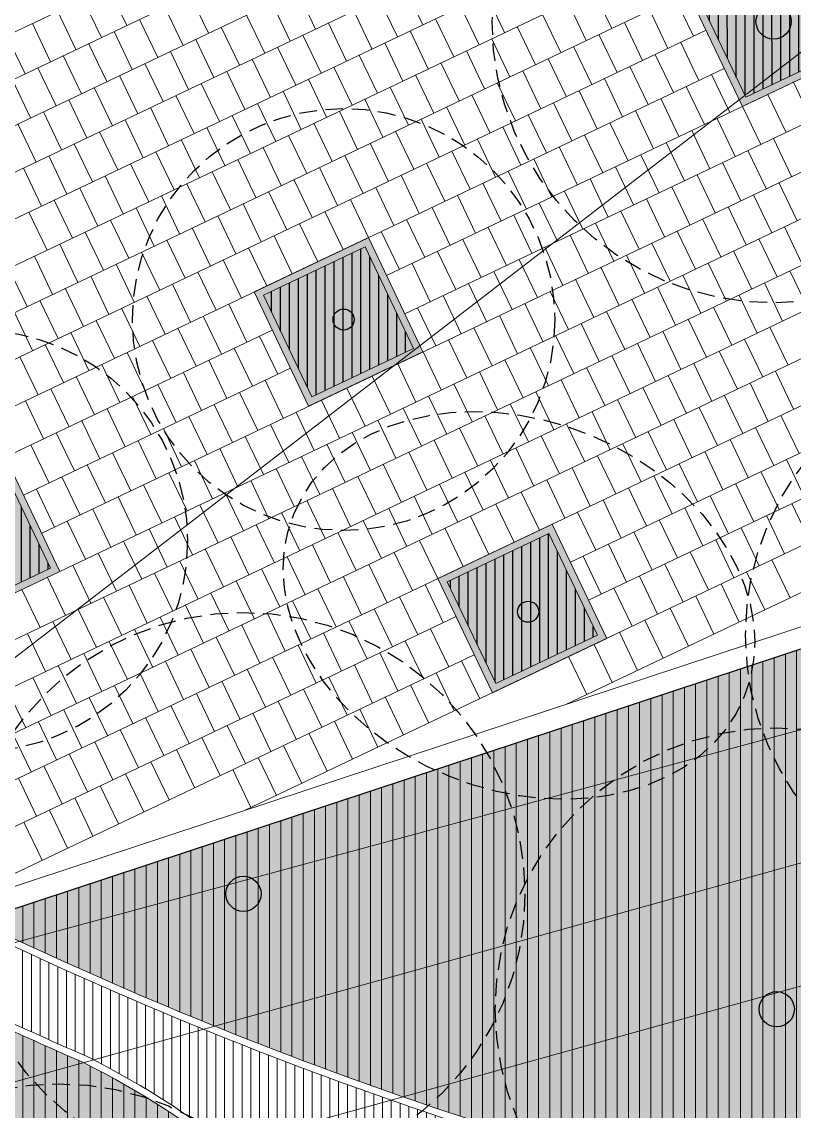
# Model space of a CAD drawing. Header units: metres. Extents: x 678805 to 1359287, y 2747329 to 5497370.
# Drawn here: x 679646.79 to 679657.77, y 2748666.99 to 2748682.48 of the extents above; entities that cross this region are included whole.
import ezdxf
from ezdxf.enums import TextEntityAlignment as Align

# ---------------------------------------------------------------- set-up
doc = ezdxf.new("R2010")
doc.units = ezdxf.units.M
doc.linetypes.add('XREF_MON_SFT_TREES$0$HIDDEN', pattern=[0.375, 0.25, -0.125])
for name, color, linetype in [('00_XREF_MON_HSC_PAVEMENT', 7, 'Continuous'), ('00_XREF_TWQ_SFT_TREES', 7, 'Continuous'), ('XREF_MON_GENERAL_LAYOUT$0$02-L-Edge Line Step -10cm', 6, 'Continuous'), ('XREF_MON_GENERAL_LAYOUT$0$02-L-Plan Change', 8, 'Continuous'), ('XREF_MON_HSC_PAVEMENT$0$03-TR-Tree Pit_Green', 74, 'Continuous'), ('XREF_MON_SFT_TREES$0$SL_TREE_CANOPY', 251, 'XREF_MON_SFT_TREES$0$HIDDEN'), ('XREF_MON_SFT_TREES$0$SL_TREE_TRUNK', 251, 'Continuous')]:
    doc.layers.add(name, color=color, linetype=linetype)
for name, color, linetype, true_color in [('02-L-Waterfeatures 01', 7, 'Continuous', 0x4da6ff), ('XREF_MON_HSC_PAVEMENT$0$03-TR-Tree Pit_White', 7, 'Continuous', 0xfcfcfc), ('XREF_MON_SFT_TREES$0$SL_TREE_ACACIA_ETBAICA', 7, 'Continuous', 0x405700), ('XREF_MON_SFT_TREES$0$SL_TREE_ACACIA_GERRARDII', 7, 'Continuous', 0x4c4c00), ('XREF_MON_SFT_TREES$0$SL_TREE_ACACIA_NILOTICA', 7, 'Continuous', 0x264d00)]:
    doc.layers.add(name, color=color, linetype=linetype, true_color=true_color)
for name, color, linetype, lineweight in [('XREF_MON_GENERAL_LAYOUT$0$02-L-Level Curves 0.25-0.75m', 33, 'Continuous', 5), ('XREF_MON_GENERAL_LAYOUT$0$02-L-Level Curves 0.50m', 33, 'Continuous', 5), ('XREF_MON_GENERAL_LAYOUT$0$02-L-Material Change', 251, 'Continuous', 5), ('XREF_MON_GENERAL_LAYOUT$0$04-BK-Tree Pit', 6, 'Continuous', 5), ('XREF_MON_HSC_PAVEMENT$0$03-TR-Pavement_04_Dry Meadow_', 54, 'Continuous', 5), ('XREF_MON_HSC_PAVEMENT$0$04-BK-Tree Pit', 6, 'Continuous', 5)]:
    doc.layers.add(name, color=color, linetype=linetype, lineweight=lineweight)
for name, color, linetype, lineweight, true_color in [('XREF_MON_HSC_PAVEMENT$0$02-L-Joints-Paviment_07_Precast Concrete Blocks 60X40', 7, 'Continuous', 5, 0x999999), ('XREF_MON_HSC_PAVEMENT$0$03-TR-Pavement_02_Sealed Gravel', 7, 'Continuous', 5, 0x38321e), ('XREF_MON_HSC_PAVEMENT$0$03-TR-Pavement_04_Dry Meadow_2', 7, 'Continuous', 5, 0xe2c75d), ('XREF_MON_HSC_PAVEMENT$0$03-TR-Pavement_07_Precast Concrete Blocks 60X40', 7, 'Continuous', 5, 0x999999)]:
    doc.layers.add(name, color=color, linetype=linetype, lineweight=lineweight, true_color=true_color)
doc.layers.get('XREF_MON_SFT_TREES$0$SL_TREE_ACACIA_ETBAICA').off()
doc.layers.get('XREF_MON_SFT_TREES$0$SL_TREE_ACACIA_GERRARDII').off()
doc.layers.get('XREF_MON_SFT_TREES$0$SL_TREE_ACACIA_NILOTICA').off()
doc.styles.add('XREF_MON_GENERAL_LAYOUT$0$Standard', font='arial.ttf')

# ---------------------------------------------------------------- blocks, each defined once
blk = doc.blocks.new('XREF_MON_SFT_TREES$0$Acacia etbaica')
h = blk.add_hatch()
h.set_pattern_fill('ANSI31', color=256, scale=0.1)
edge = h.paths.add_edge_path()
edge.add_arc((0, 0), 3, 0, 360)
at = {"layer": 'XREF_MON_SFT_TREES$0$SL_TREE_TRUNK'}
h = blk.add_hatch(color=256, dxfattribs=at)
h.dxf.hatch_style = 1
edge = h.paths.add_edge_path()
edge.add_arc((0, 0), 0.15, 286.4511, 569.1271)
edge.add_arc((0, 0), 0.15, 209.1271, 286.4511)
at = {"layer": 'XREF_MON_SFT_TREES$0$SL_TREE_CANOPY'}
blk.add_circle((0, 0), 3, dxfattribs=at)
at = {"layer": 'XREF_MON_SFT_TREES$0$SL_TREE_TRUNK'}
blk.add_circle((0, 0), 0.15, dxfattribs=at)
blk.add_circle((0, 0), 0.15, dxfattribs=at)
blk = doc.blocks.new('XREF_MON_SFT_TREES$0$Acacia_gerrardii')
h = blk.add_hatch()
h.set_pattern_fill('ANSI31', color=256, scale=0.1, style=0)
edge = h.paths.add_edge_path()
edge.add_ellipse((-0.079, 0.137), major_axis=(-2.334, 2.546), ratio=0.760082, start_angle=0, end_angle=360)
at = {"layer": 'XREF_MON_SFT_TREES$0$SL_TREE_TRUNK'}
h = blk.add_hatch(color=256, dxfattribs=at)
h.dxf.hatch_style = 1
edge = h.paths.add_edge_path()
edge.add_arc((0, 0), 0.15, -7.3549, 352.6451)
at = {"layer": 'XREF_MON_SFT_TREES$0$SL_TREE_CANOPY'}
blk.add_ellipse((-0.079, 0.137), major_axis=(-2.334, 2.546), ratio=0.760082, dxfattribs=at)
at = {"layer": 'XREF_MON_SFT_TREES$0$SL_TREE_TRUNK'}
blk.add_circle((0, 0), 0.15, dxfattribs=at)
blk.add_circle((0, 0), 0.15, dxfattribs=at)
blk = doc.blocks.new('XREF_MON_SFT_TREES$0$Acacia_nilotica')
h = blk.add_hatch()
h.set_pattern_fill('ANSI31', color=256, scale=0.1)
edge = h.paths.add_edge_path()
edge.add_arc((0, 0), 4, 0, 360)
at = {"layer": 'XREF_MON_SFT_TREES$0$SL_TREE_TRUNK'}
h = blk.add_hatch(color=256, dxfattribs=at)
h.dxf.hatch_style = 1
edge = h.paths.add_edge_path()
edge.add_arc((0, 0), 0.25, 0, 360)
at = {"layer": 'XREF_MON_SFT_TREES$0$SL_TREE_CANOPY', "linetype": 'XREF_MON_SFT_TREES$0$HIDDEN'}
blk.add_circle((0, 0), 4, dxfattribs=at)
at = {"layer": 'XREF_MON_SFT_TREES$0$SL_TREE_TRUNK'}
blk.add_circle((0, 0), 0.25, dxfattribs=at)
blk = doc.blocks.new('XREF_MON_SFT_TREES$0$Acacia Nilotica D')
h = blk.add_hatch()
h.set_pattern_fill('ANSI31', color=256, scale=0.1)
edge = h.paths.add_edge_path()
edge.add_arc((0, 0), 4, -0.0001, 359.9999)
at = {"layer": 'XREF_MON_SFT_TREES$0$SL_TREE_TRUNK'}
h = blk.add_hatch(color=256, dxfattribs=at)
h.dxf.hatch_style = 1
edge = h.paths.add_edge_path()
edge.add_arc((0, 0), 0.25, 0, 360)
at = {"layer": 'XREF_MON_SFT_TREES$0$SL_TREE_CANOPY', "linetype": 'XREF_MON_SFT_TREES$0$HIDDEN'}
blk.add_circle((0, 0), 4, dxfattribs=at)
at = {"layer": 'XREF_MON_SFT_TREES$0$SL_TREE_TRUNK'}
blk.add_circle((0, 0), 0.25, dxfattribs=at)
blk = doc.blocks.new('XREF_MON_SFT_TREES')
at = {"layer": 'XREF_MON_SFT_TREES$0$SL_TREE_ACACIA_ETBAICA', "rotation": 25.44812939262281}
for p in [(679651.367, 2748678.248), (679646.149, 2748675.101)]:
    blk.add_blockref('XREF_MON_SFT_TREES$0$Acacia etbaica', p, dxfattribs=at)
at = {"layer": 'XREF_MON_SFT_TREES$0$SL_TREE_ACACIA_GERRARDII', "rotation": 25.44812939262281}
blk.add_blockref('XREF_MON_SFT_TREES$0$Acacia_gerrardii', (679653.99, 2748674.094), dxfattribs=at)
at = {"layer": 'XREF_MON_SFT_TREES$0$SL_TREE_ACACIA_NILOTICA'}
for name, p, rotation in [('XREF_MON_SFT_TREES$0$Acacia_nilotica', (679657.478, 2748682.485), 25.44812939262281), ('XREF_MON_SFT_TREES$0$Acacia Nilotica D', (679661.08, 2748673.765), 25.44819483249446), ('XREF_MON_SFT_TREES$0$Acacia Nilotica D', (679649.944, 2748670.083), 25.44819483249446), ('XREF_MON_SFT_TREES$0$Acacia Nilotica D', (679657.523, 2748668.443), 25.44819483249446), ('XREF_MON_SFT_TREES$0$Acacia Nilotica D', (679647.32, 2748663.382), 25.44819483249446)]:
    blk.add_blockref(name, p, dxfattribs=dict(at, rotation=rotation))
blk = doc.blocks.new('XREF_MON_HSC_PAVEMENT$0$Escocell Quadrat')
at = {"layer": 'XREF_MON_HSC_PAVEMENT$0$03-TR-Tree Pit_Green'}
h = blk.add_hatch(dxfattribs=at)
h.set_pattern_fill('ANSI31', color=256, scale=0.04, angle=19.5514)
h.set_pattern_definition([(64.551379247, (-1794786.01457, -2189831.7944), (-0.114677314033, 0.0545720958565), [])])
h.paths.add_polyline_path([(-1.159, 0.359), (-2.759, 0.359), (-2.759, -1.241), (-1.159, -1.241)])
at = {"layer": 'XREF_MON_HSC_PAVEMENT$0$03-TR-Tree Pit_White'}
h = blk.add_hatch(color=256, dxfattribs=at)
h.dxf.hatch_style = 1
h.paths.add_polyline_path([(-2.859, 0.459), (-1.059, 0.459), (-1.059, -1.341), (-2.859, -1.341)])
at = {"ltscale": 0.3}
blk.add_lwpolyline([(-2.759, -1.241), (-1.159, -1.241), (-1.159, 0.359), (-2.759, 0.359)], close=True, dxfattribs=at)
blk = doc.blocks.new('XREF_MON_HSC_PAVEMENT')
at = {"layer": 'XREF_MON_HSC_PAVEMENT$0$03-TR-Pavement_02_Sealed Gravel', "linetype": 'Continuous'}
h = blk.add_hatch(dxfattribs=at)
h.set_pattern_fill('ANSI31', color=256, scale=0.0393, angle=45)
h.set_pattern_definition([(90, (652974.11672, 2717198.73223), (-0.1247775, 0), [])])
h.paths.add_polyline_path([(679646.022, 2748669.651), (679644.67, 2748669.205, 0.014425), (679647.712, 2748667.774, -0.116155), (679651.949, 2748664.248), (679653.28, 2748664.088, 0.054441), (679651.496, 2748666.282, 0.031969), (679658.656, 2748664.247, 0.148792), (679676.703, 2748665.737, 0.107994), (679674.51, 2748661.536), (679675.514, 2748661.415, -0.179773), (679679.696, 2748667.073), (679679.366, 2748668.069, -0.177292), (679658.868, 2748665.224, -0.059518)])
h.paths.add_polyline_path([(679653.35, 2748663.979), (679652.032, 2748664.137, -0.131963), (679654.297, 2748658.324), (679655.292, 2748658.425, 0.114406)])
h.paths.add_polyline_path([(679681.787, 2748660.56), (679680.096, 2748660.763), (679675.122, 2748658.396, -0.073267), (679675.487, 2748661.318), (679674.484, 2748661.438, 0.078353), (679674.136, 2748657.998), (679674.14, 2748657.929), (679643.207, 2748643.209), (679643.492, 2748642.348)])
h.paths.add_polyline_path([(679698.469, 2748673.191), (679711.922, 2748670.549), (679713.857, 2748671.188), (679698.662, 2748674.173, 0.213675), (679683.401, 2748670.647, -0.03898), (679679.456, 2748668.117), (679679.783, 2748667.129, -0.015466), (679680.319, 2748667.449, 0.035399), (679684.004, 2748669.849, -0.213675)])
at = {"layer": 'XREF_MON_HSC_PAVEMENT$0$03-TR-Pavement_04_Dry Meadow_', "linetype": 'Continuous'}
h = blk.add_hatch(dxfattribs=at)
h.set_pattern_fill('ANSI31', color=256, scale=0.0502, angle=45)
h.paths.add_polyline_path([(679675.614, 2748679.424), (679646.159, 2748669.696, 0.059065), (679658.889, 2748665.322, 0.177439), (679679.335, 2748668.166)])
h.paths.add_polyline_path([(679647.67, 2748667.684, -0.01484), (679644.536, 2748669.16), (679635.61, 2748666.212), (679651.811, 2748664.265, 0.114052)])
h.paths.add_polyline_path([(679651.867, 2748666.046, -0.047808), (679653.409, 2748664.072), (679674.409, 2748661.548, -0.099799), (679676.389, 2748665.507, -0.145707), (679658.635, 2748664.149, -0.03013)])
h.paths.add_polyline_path([(679679.911, 2748660.786), (679675.587, 2748661.306, 0.069752), (679675.219, 2748658.553)])
h.paths.add_polyline_path([(679679.728, 2748666.975, 0.178669), (679675.615, 2748661.403), (679681.816, 2748660.657)])
h.paths.add_polyline_path([(679711.728, 2748670.485), (679698.45, 2748673.093, 0.213675), (679684.065, 2748669.77, -0.035399), (679680.368, 2748667.362, 0.016103), (679679.815, 2748667.031), (679681.925, 2748660.644), (679681.956, 2748660.641), (679682.052, 2748660.686)])
h.paths.add_polyline_path([(679674.037, 2748657.991), (679674.037, 2748657.992, -0.078042), (679674.383, 2748661.45), (679653.478, 2748663.963, -0.114782), (679655.401, 2748658.336), (679654.208, 2748658.215, 0.136089), (679651.895, 2748664.154), (679635.645, 2748666.107), (679643.176, 2748643.305)])
at = {"layer": 'XREF_MON_HSC_PAVEMENT$0$03-TR-Pavement_04_Dry Meadow_2', "ltscale": 2, "transparency": 33554687}
h = blk.add_hatch(dxfattribs=at)
h.set_pattern_fill('AR-CONC', color=256, scale=0.0067, angle=290)
h.paths.add_polyline_path([(679675.614, 2748679.424), (679646.159, 2748669.696, 0.059065), (679658.889, 2748665.322, 0.177439), (679679.335, 2748668.166)])
h.paths.add_polyline_path([(679647.67, 2748667.684, -0.01484), (679644.536, 2748669.16), (679635.61, 2748666.212), (679651.811, 2748664.265, 0.114052)])
h.paths.add_polyline_path([(679651.867, 2748666.046, -0.047808), (679653.409, 2748664.072), (679674.409, 2748661.548, -0.099799), (679676.389, 2748665.507, -0.145707), (679658.635, 2748664.149, -0.03013)])
h.paths.add_polyline_path([(679679.911, 2748660.786), (679675.587, 2748661.306, 0.069752), (679675.219, 2748658.553)])
h.paths.add_polyline_path([(679679.728, 2748666.975, 0.178669), (679675.615, 2748661.403), (679681.816, 2748660.657)])
edge = h.paths.add_edge_path()
edge.add_arc((679694.439, 2748672.417), 3, -193.1437, 16.6989, ccw=False)
edge.add_arc((679694.968, 2748655.369), 18.063, 82.5424, 101.0129, ccw=False)
edge = h.paths.add_edge_path()
edge.add_line((679711.728, 2748670.485), (679698.45, 2748673.093))
edge.add_arc((679694.968, 2748655.369), 18.063, 78.887, 82.5422)
edge.add_arc((679694.968, 2748655.369), 18.063, 82.5422, 127.1322)
edge.add_arc((679665.231, 2748694.644), 31.2, 299.0226, 307.1322, ccw=False)
edge.add_arc((679685.219, 2748658.617), 10, 119.0226, 122.7128)
edge.add_line((679679.815, 2748667.031), (679681.925, 2748660.644))
edge.add_line((679681.925, 2748660.644), (679681.956, 2748660.641))
edge.add_line((679681.956, 2748660.641), (679682.052, 2748660.686))
edge.add_line((679682.052, 2748660.686), (679711.728, 2748670.485))
edge = h.paths.add_edge_path()
edge.add_arc((679652.332, 2748655.963), 3, 51.5648, 408.9175)
edge.add_line((679654.304, 2748658.225), (679655.401, 2748658.336))
edge.add_arc((679642.344, 2748657.015), 13.125, 5.776, 31.9675)
edge.add_line((679653.478, 2748663.963), (679674.383, 2748661.45))
edge.add_arc((679685.219, 2748658.617), 11.2, 165.3481, 183.198)
edge.add_line((679674.037, 2748657.992), (679674.037, 2748657.991))
edge.add_line((679674.037, 2748657.991), (679665.606, 2748653.979))
edge.add_line((679665.606, 2748653.979), (679665.082, 2748655.079))
edge.add_arc((679667.076, 2748655.867), 2.144, 149.0823, 201.5723, ccw=False)
edge.add_arc((679662.639, 2748658.469), 3, 330.0033, 621.2779)
edge.add_arc((679661.859, 2748653.384), 2.144, 29.3291, 81.2779, ccw=False)
edge.add_line((679663.728, 2748654.434), (679664.251, 2748653.334))
edge.add_line((679664.251, 2748653.334), (679643.176, 2748643.305))
edge.add_line((679643.176, 2748643.305), (679635.645, 2748666.107))
edge.add_line((679635.645, 2748666.107), (679651.895, 2748664.154))
edge.add_arc((679642.344, 2748657.015), 11.925, 6.2513, 36.775, ccw=False)
at = {"layer": 'XREF_MON_HSC_PAVEMENT$0$02-L-Joints-Paviment_07_Precast Concrete Blocks 60X40'}
for points in [[(679648.027, 2748682.971), (679648.286, 2748682.43)], [(679649.189, 2748682.86), (679649.447, 2748682.318)], [(679650.711, 2748682.92), (679650.97, 2748682.378)], [(679652.234, 2748682.98), (679652.493, 2748682.438)], [(679653.396, 2748682.868), (679653.654, 2748682.327)], [(679654.918, 2748682.928), (679655.177, 2748682.387)], [(679647.666, 2748682.8), (679647.925, 2748682.258)], [(679648.828, 2748682.688), (679649.086, 2748682.146)], [(679650.35, 2748682.748), (679650.609, 2748682.206)], [(679651.873, 2748682.808), (679652.132, 2748682.267)], [(679653.035, 2748682.696), (679653.293, 2748682.155)], [(679654.557, 2748682.756), (679654.816, 2748682.215)], [(679656.08, 2748682.817), (679656.339, 2748682.275)], [(679647.305, 2748682.628), (679647.563, 2748682.086)], [(679649.989, 2748682.576), (679650.248, 2748682.035)], [(679651.512, 2748682.636), (679651.77, 2748682.095)], [(679652.673, 2748682.524), (679652.932, 2748681.983)], [(679654.196, 2748682.585), (679654.455, 2748682.043)], [(679655.719, 2748682.645), (679655.977, 2748682.103)], [(679646.944, 2748682.456), (679647.202, 2748681.914)], [(679648.466, 2748682.516), (679648.725, 2748681.974)], [(679649.628, 2748682.404), (679649.886, 2748681.863)], [(679651.151, 2748682.464), (679651.409, 2748681.923)], [(679653.835, 2748682.413), (679654.093, 2748681.871)], [(679655.358, 2748682.473), (679655.616, 2748681.931)], [(679646.582, 2748682.284), (679646.841, 2748681.742)], [(679648.105, 2748682.344), (679648.364, 2748681.803)], [(679649.267, 2748682.232), (679649.525, 2748681.691)], [(679650.789, 2748682.292), (679651.048, 2748681.751)], [(679652.312, 2748682.353), (679652.571, 2748681.811)], [(679653.474, 2748682.241), (679653.732, 2748681.699)], [(679654.996, 2748682.301), (679655.255, 2748681.76)], [(679647.744, 2748682.172), (679648.003, 2748681.631)], [(679648.906, 2748682.06), (679649.164, 2748681.519)], [(679650.428, 2748682.121), (679650.687, 2748681.579)], [(679651.951, 2748682.181), (679652.21, 2748681.639)], [(679653.113, 2748682.069), (679653.371, 2748681.528)], [(679654.635, 2748682.129), (679654.894, 2748681.588)], [(679656.158, 2748682.189), (679656.417, 2748681.648)], [(679647.383, 2748682), (679647.641, 2748681.459)], [(679650.067, 2748681.949), (679650.326, 2748681.407)], [(679651.59, 2748682.009), (679651.848, 2748681.467)], [(679654.274, 2748681.957), (679654.533, 2748681.416)], [(679655.797, 2748682.017), (679656.055, 2748681.476)], [(679647.022, 2748681.828), (679647.28, 2748681.287)], [(679648.544, 2748681.889), (679648.803, 2748681.347)], [(679649.706, 2748681.777), (679649.964, 2748681.235)], [(679651.229, 2748681.837), (679651.487, 2748681.295)], [(679652.751, 2748681.897), (679653.01, 2748681.356)], [(679653.913, 2748681.785), (679654.171, 2748681.244)], [(679655.436, 2748681.845), (679655.694, 2748681.304)], [(679646.66, 2748681.657), (679646.919, 2748681.115)], [(679648.183, 2748681.717), (679648.442, 2748681.175)], [(679649.345, 2748681.605), (679649.603, 2748681.063)], [(679650.867, 2748681.665), (679651.126, 2748681.124)], [(679652.39, 2748681.725), (679652.649, 2748681.184)], [(679653.552, 2748681.613), (679653.81, 2748681.072)], [(679655.074, 2748681.674), (679655.333, 2748681.132)], [(679656.597, 2748681.734), (679656.856, 2748681.192)], [(679657.759, 2748681.622), (679658.017, 2748681.081)], [(679647.822, 2748681.545), (679648.081, 2748681.003)], [(679650.506, 2748681.493), (679650.765, 2748680.952)], [(679652.029, 2748681.553), (679652.288, 2748681.012)], [(679653.191, 2748681.442), (679653.449, 2748680.9)], [(679654.713, 2748681.502), (679654.972, 2748680.96)], [(679656.236, 2748681.562), (679656.495, 2748681.02)], [(679657.397, 2748681.45), (679657.656, 2748680.909)], [(679647.461, 2748681.373), (679647.719, 2748680.831)], [(679648.984, 2748681.433), (679649.242, 2748680.892)], [(679650.145, 2748681.321), (679650.404, 2748680.78)], [(679651.668, 2748681.381), (679651.926, 2748680.84)], [(679654.352, 2748681.33), (679654.611, 2748680.788)], [(679655.875, 2748681.39), (679656.133, 2748680.849)], [(679647.1, 2748681.201), (679647.358, 2748680.66)], [(679648.622, 2748681.261), (679648.881, 2748680.72)], [(679649.784, 2748681.149), (679650.042, 2748680.608)], [(679651.307, 2748681.21), (679651.565, 2748680.668)], [(679652.829, 2748681.27), (679653.088, 2748680.728)], [(679653.991, 2748681.158), (679654.249, 2748680.617)], [(679655.514, 2748681.218), (679655.772, 2748680.677)], [(679657.036, 2748681.278), (679657.295, 2748680.737)], [(679646.738, 2748681.029), (679646.997, 2748680.488)], [(679648.261, 2748681.089), (679648.52, 2748680.548)], [(679649.423, 2748680.978), (679649.681, 2748680.436)], [(679650.945, 2748681.038), (679651.204, 2748680.496)], [(679652.468, 2748681.098), (679652.727, 2748680.556)], [(679653.63, 2748680.986), (679653.888, 2748680.445)], [(679655.152, 2748681.046), (679655.411, 2748680.505)], [(679656.675, 2748681.106), (679656.934, 2748680.565)], [(679647.9, 2748680.917), (679648.159, 2748680.376)], [(679650.584, 2748680.866), (679650.843, 2748680.324)], [(679652.107, 2748680.926), (679652.365, 2748680.385)], [(679654.791, 2748680.874), (679655.05, 2748680.333)], [(679656.314, 2748680.934), (679656.572, 2748680.393)], [(679657.475, 2748680.823), (679657.734, 2748680.281)], [(679647.539, 2748680.746), (679647.797, 2748680.204)], [(679649.061, 2748680.806), (679649.32, 2748680.264)], [(679650.223, 2748680.694), (679650.482, 2748680.152)], [(679651.746, 2748680.754), (679652.004, 2748680.213)], [(679653.268, 2748680.814), (679653.527, 2748680.273)], [(679654.43, 2748680.702), (679654.689, 2748680.161)], [(679655.953, 2748680.763), (679656.211, 2748680.221)], [(679647.178, 2748680.574), (679647.436, 2748680.032)], [(679648.7, 2748680.634), (679648.959, 2748680.092)], [(679649.862, 2748680.522), (679650.12, 2748679.981)], [(679651.385, 2748680.582), (679651.643, 2748680.041)], [(679652.907, 2748680.642), (679653.166, 2748680.101)], [(679654.069, 2748680.531), (679654.327, 2748679.989)], [(679655.592, 2748680.591), (679655.85, 2748680.049)], [(679657.114, 2748680.651), (679657.373, 2748680.109)], [(679646.816, 2748680.402), (679647.075, 2748679.86)], [(679648.339, 2748680.462), (679648.598, 2748679.92)], [(679651.023, 2748680.41), (679651.282, 2748679.869)], [(679652.546, 2748680.47), (679652.805, 2748679.929)], [(679653.708, 2748680.359), (679653.966, 2748679.817)], [(679655.23, 2748680.419), (679655.489, 2748679.877)], [(679656.753, 2748680.479), (679657.012, 2748679.938)], [(679647.978, 2748680.29), (679648.236, 2748679.749)], [(679649.501, 2748680.35), (679649.759, 2748679.809)], [(679650.662, 2748680.238), (679650.921, 2748679.697)], [(679652.185, 2748680.299), (679652.443, 2748679.757)], [(679654.869, 2748680.247), (679655.128, 2748679.706)], [(679656.392, 2748680.307), (679656.65, 2748679.766)], [(679647.617, 2748680.118), (679647.875, 2748679.577)], [(679649.139, 2748680.178), (679649.398, 2748679.637)], [(679650.301, 2748680.067), (679650.56, 2748679.525)], [(679651.824, 2748680.127), (679652.082, 2748679.585)], [(679653.346, 2748680.187), (679653.605, 2748679.645)], [(679654.508, 2748680.075), (679654.767, 2748679.534)], [(679656.031, 2748680.135), (679656.289, 2748679.594)], [(679657.554, 2748680.195), (679657.812, 2748679.653)], [(679647.256, 2748679.946), (679647.514, 2748679.405)], [(679648.778, 2748680.006), (679649.037, 2748679.465)], [(679649.94, 2748679.895), (679650.198, 2748679.353)], [(679651.463, 2748679.955), (679651.721, 2748679.413)], [(679652.985, 2748680.015), (679653.244, 2748679.474)], [(679654.147, 2748679.903), (679654.405, 2748679.362)], [(679655.67, 2748679.963), (679655.928, 2748679.422)], [(679657.192, 2748680.023), (679657.451, 2748679.482)], [(679646.894, 2748679.774), (679647.153, 2748679.233)], [(679648.417, 2748679.835), (679648.676, 2748679.293)], [(679651.101, 2748679.783), (679651.36, 2748679.242)], [(679652.624, 2748679.843), (679652.883, 2748679.302)], [(679655.308, 2748679.791), (679655.567, 2748679.25)], [(679656.831, 2748679.851), (679657.09, 2748679.31)], [(679648.056, 2748679.663), (679648.314, 2748679.121)], [(679649.579, 2748679.723), (679649.837, 2748679.181)], [(679650.74, 2748679.611), (679650.999, 2748679.07)], [(679652.263, 2748679.671), (679652.521, 2748679.13)], [(679653.786, 2748679.731), (679654.044, 2748679.19)], [(679654.947, 2748679.62), (679655.206, 2748679.078)], [(679656.47, 2748679.679), (679656.729, 2748679.138)], [(679647.695, 2748679.491), (679647.953, 2748678.949)], [(679649.217, 2748679.551), (679649.476, 2748679.009)], [(679650.379, 2748679.439), (679650.638, 2748678.898)], [(679651.902, 2748679.499), (679652.16, 2748678.958)], [(679653.424, 2748679.559), (679653.683, 2748679.018)], [(679654.586, 2748679.448), (679654.845, 2748678.906)], [(679656.109, 2748679.507), (679656.367, 2748678.966)], [(679657.632, 2748679.567), (679657.89, 2748679.026)], [(679647.334, 2748679.319), (679647.592, 2748678.777)], [(679648.856, 2748679.379), (679649.115, 2748678.838)], [(679650.018, 2748679.267), (679650.276, 2748678.726)], [(679653.063, 2748679.388), (679653.322, 2748678.846)], [(679654.225, 2748679.276), (679654.483, 2748678.734)], [(679655.748, 2748679.335), (679656.006, 2748678.794)], [(679657.27, 2748679.396), (679657.529, 2748678.854)], [(679646.972, 2748679.147), (679647.231, 2748678.606)], [(679648.495, 2748679.207), (679648.754, 2748678.666)], [(679652.702, 2748679.216), (679652.961, 2748678.674)], [(679655.387, 2748679.164), (679655.645, 2748678.622)], [(679656.909, 2748679.224), (679657.168, 2748678.682)], [(679646.611, 2748678.975), (679646.87, 2748678.434)], [(679648.134, 2748679.035), (679648.392, 2748678.494)], [(679649.657, 2748679.095), (679649.915, 2748678.554)], [(679652.341, 2748679.044), (679652.599, 2748678.502)], [(679653.864, 2748679.104), (679654.122, 2748678.563)], [(679655.025, 2748678.992), (679655.284, 2748678.45)], [(679656.548, 2748679.052), (679656.807, 2748678.51)], [(679647.773, 2748678.863), (679648.031, 2748678.322)], [(679649.295, 2748678.924), (679649.554, 2748678.382)], [(679653.502, 2748678.932), (679653.761, 2748678.391)], [(679654.664, 2748678.82), (679654.923, 2748678.278)], [(679656.187, 2748678.88), (679656.445, 2748678.339)], [(679657.71, 2748678.94), (679657.968, 2748678.399)], [(679647.411, 2748678.692), (679647.67, 2748678.15)], [(679648.934, 2748678.752), (679649.193, 2748678.21)], [(679653.141, 2748678.76), (679653.4, 2748678.219)], [(679654.303, 2748678.648), (679654.562, 2748678.107)], [(679655.826, 2748678.708), (679656.084, 2748678.167)], [(679657.348, 2748678.768), (679657.607, 2748678.227)], [(679647.05, 2748678.52), (679647.309, 2748677.978)], [(679648.573, 2748678.58), (679648.832, 2748678.038)], [(679652.78, 2748678.588), (679653.039, 2748678.047)], [(679655.464, 2748678.536), (679655.723, 2748677.995)], [(679656.987, 2748678.596), (679657.246, 2748678.055)], [(679646.689, 2748678.348), (679646.948, 2748677.806)], [(679648.212, 2748678.408), (679648.47, 2748677.866)], [(679649.735, 2748678.468), (679649.993, 2748677.927)], [(679652.419, 2748678.416), (679652.677, 2748677.875)], [(679653.942, 2748678.476), (679654.2, 2748677.935)], [(679655.103, 2748678.364), (679655.362, 2748677.823)], [(679656.626, 2748678.424), (679656.885, 2748677.883)], [(679647.851, 2748678.236), (679648.109, 2748677.695)], [(679649.373, 2748678.296), (679649.632, 2748677.755)], [(679653.581, 2748678.304), (679653.839, 2748677.763)], [(679654.742, 2748678.192), (679655.001, 2748677.651)], [(679656.265, 2748678.253), (679656.523, 2748677.711)], [(679647.489, 2748678.064), (679647.748, 2748677.523)], [(679649.012, 2748678.124), (679649.271, 2748677.583)], [(679653.219, 2748678.132), (679653.478, 2748677.591)], [(679655.904, 2748678.081), (679656.162, 2748677.539)], [(679657.426, 2748678.141), (679657.685, 2748677.6)], [(679647.128, 2748677.892), (679647.387, 2748677.351)], [(679648.651, 2748677.952), (679648.91, 2748677.411)], [(679650.174, 2748678.013), (679650.432, 2748677.471)], [(679652.858, 2748677.961), (679653.117, 2748677.419)], [(679654.381, 2748678.021), (679654.639, 2748677.479)], [(679655.542, 2748677.909), (679655.801, 2748677.367)], [(679657.065, 2748677.969), (679657.324, 2748677.428)], [(679646.767, 2748677.72), (679647.026, 2748677.179)], [(679648.29, 2748677.781), (679648.548, 2748677.239)], [(679649.813, 2748677.841), (679650.071, 2748677.299)], [(679652.497, 2748677.789), (679652.756, 2748677.247)], [(679654.02, 2748677.849), (679654.278, 2748677.307)], [(679655.181, 2748677.737), (679655.44, 2748677.196)], [(679656.704, 2748677.797), (679656.963, 2748677.256)], [(679647.929, 2748677.609), (679648.187, 2748677.067)], [(679649.451, 2748677.669), (679649.71, 2748677.127)], [(679652.136, 2748677.617), (679652.394, 2748677.075)], [(679653.659, 2748677.677), (679653.917, 2748677.135)], [(679654.82, 2748677.565), (679655.079, 2748677.024)], [(679656.343, 2748677.625), (679656.601, 2748677.084)], [(679647.567, 2748677.437), (679647.826, 2748676.895)], [(679649.09, 2748677.497), (679649.349, 2748676.956)], [(679651.775, 2748677.445), (679652.033, 2748676.903)], [(679653.297, 2748677.505), (679653.556, 2748676.964)], [(679655.982, 2748677.453), (679656.24, 2748676.912)], [(679657.504, 2748677.514), (679657.763, 2748676.972)], [(679647.206, 2748677.265), (679647.465, 2748676.723)], [(679648.729, 2748677.325), (679648.988, 2748676.784)], [(679650.252, 2748677.385), (679650.51, 2748676.844)], [(679651.413, 2748677.273), (679651.672, 2748676.732)], [(679652.936, 2748677.333), (679653.195, 2748676.792)], [(679654.459, 2748677.393), (679654.717, 2748676.852)], [(679655.62, 2748677.282), (679655.879, 2748676.74)], [(679657.143, 2748677.342), (679657.402, 2748676.8)], [(679648.368, 2748677.153), (679648.626, 2748676.612)], [(679649.89, 2748677.213), (679650.149, 2748676.672)], [(679651.052, 2748677.101), (679651.311, 2748676.56)], [(679652.575, 2748677.161), (679652.834, 2748676.62)], [(679654.098, 2748677.221), (679654.356, 2748676.68)], [(679655.259, 2748677.11), (679655.518, 2748676.568)], [(679656.782, 2748677.17), (679657.04, 2748676.628)], [(679646.845, 2748677.093), (679647.104, 2748676.552)], [(679648.007, 2748676.981), (679648.265, 2748676.44)], [(679649.529, 2748677.041), (679649.788, 2748676.5)], [(679652.214, 2748676.989), (679652.472, 2748676.448)], [(679653.736, 2748677.05), (679653.995, 2748676.508)], [(679656.421, 2748676.998), (679656.679, 2748676.457)], [(679647.645, 2748676.809), (679647.904, 2748676.268)], [(679649.168, 2748676.87), (679649.427, 2748676.328)], [(679650.691, 2748676.929), (679650.95, 2748676.388)], [(679651.853, 2748676.818), (679652.111, 2748676.276)], [(679653.375, 2748676.878), (679653.634, 2748676.336)], [(679654.898, 2748676.938), (679655.157, 2748676.396)], [(679656.059, 2748676.826), (679656.318, 2748676.285)], [(679657.582, 2748676.886), (679657.841, 2748676.345)], [(679647.284, 2748676.638), (679647.543, 2748676.096)], [(679648.807, 2748676.698), (679649.065, 2748676.156)], [(679650.33, 2748676.757), (679650.588, 2748676.216)], [(679651.491, 2748676.646), (679651.75, 2748676.104)], [(679653.014, 2748676.706), (679653.273, 2748676.164)], [(679654.537, 2748676.766), (679654.795, 2748676.225)], [(679655.698, 2748676.654), (679655.957, 2748676.113)], [(679657.221, 2748676.714), (679657.48, 2748676.173)], [(679648.446, 2748676.526), (679648.704, 2748675.984)], [(679649.969, 2748676.586), (679650.227, 2748676.044)], [(679652.653, 2748676.534), (679652.911, 2748675.992)], [(679654.176, 2748676.594), (679654.434, 2748676.053)], [(679655.337, 2748676.482), (679655.596, 2748675.941)], [(679656.86, 2748676.543), (679657.118, 2748676.001)], [(679646.923, 2748676.466), (679647.182, 2748675.924)], [(679648.085, 2748676.354), (679648.343, 2748675.813)], [(679649.607, 2748676.414), (679649.866, 2748675.872)], [(679651.13, 2748676.474), (679651.389, 2748675.932)], [(679652.292, 2748676.362), (679652.55, 2748675.821)], [(679653.814, 2748676.422), (679654.073, 2748675.881)], [(679656.499, 2748676.371), (679656.757, 2748675.829)], [(679647.723, 2748676.182), (679647.982, 2748675.641)], [(679649.246, 2748676.242), (679649.505, 2748675.7)], [(679650.769, 2748676.302), (679651.028, 2748675.76)], [(679651.931, 2748676.19), (679652.189, 2748675.649)], [(679653.453, 2748676.25), (679653.712, 2748675.709)], [(679654.976, 2748676.311), (679655.234, 2748675.769)], [(679656.137, 2748676.199), (679656.396, 2748675.657)], [(679657.66, 2748676.259), (679657.919, 2748675.717)], [(679648.885, 2748676.07), (679649.144, 2748675.528)], [(679650.408, 2748676.13), (679650.666, 2748675.589)], [(679651.569, 2748676.018), (679651.828, 2748675.477)], [(679653.092, 2748676.078), (679653.351, 2748675.537)], [(679654.615, 2748676.139), (679654.873, 2748675.597)], [(679655.776, 2748676.027), (679656.035, 2748675.485)], [(679657.299, 2748676.087), (679657.558, 2748675.546)], [(679647.362, 2748676.01), (679647.621, 2748675.469)], [(679648.524, 2748675.898), (679648.782, 2748675.357)], [(679650.047, 2748675.958), (679650.305, 2748675.417)], [(679652.731, 2748675.907), (679652.989, 2748675.365)], [(679654.254, 2748675.967), (679654.512, 2748675.425)], [(679656.938, 2748675.915), (679657.196, 2748675.374)], [(679647.001, 2748675.838), (679647.26, 2748675.297)], [(679648.163, 2748675.726), (679648.421, 2748675.185)], [(679649.685, 2748675.786), (679649.944, 2748675.245)], [(679651.208, 2748675.846), (679651.467, 2748675.305)], [(679652.37, 2748675.735), (679652.628, 2748675.193)], [(679653.892, 2748675.795), (679654.151, 2748675.253)], [(679655.415, 2748675.855), (679655.674, 2748675.314)], [(679656.577, 2748675.743), (679656.835, 2748675.202)], [(679647.801, 2748675.554), (679648.06, 2748675.013)], [(679649.324, 2748675.614), (679649.583, 2748675.073)], [(679650.847, 2748675.675), (679651.106, 2748675.133)], [(679652.008, 2748675.563), (679652.267, 2748675.021)], [(679653.531, 2748675.623), (679653.79, 2748675.082)], [(679655.054, 2748675.683), (679655.312, 2748675.142)], [(679656.215, 2748675.571), (679656.474, 2748675.03)], [(679657.738, 2748675.632), (679657.997, 2748675.09)], [(679648.963, 2748675.443), (679649.222, 2748674.901)], [(679650.486, 2748675.503), (679650.744, 2748674.961)], [(679653.17, 2748675.451), (679653.429, 2748674.91)], [(679654.693, 2748675.511), (679654.951, 2748674.97)], [(679655.854, 2748675.4), (679656.113, 2748674.858)], [(679657.377, 2748675.46), (679657.635, 2748674.918)], [(679647.44, 2748675.382), (679647.699, 2748674.841)], [(679648.602, 2748675.271), (679648.86, 2748674.729)], [(679650.125, 2748675.331), (679650.383, 2748674.789)], [(679651.647, 2748675.391), (679651.906, 2748674.85)], [(679652.809, 2748675.279), (679653.067, 2748674.738)], [(679657.016, 2748675.288), (679657.274, 2748674.746)], [(679648.241, 2748675.099), (679648.499, 2748674.557)], [(679649.763, 2748675.159), (679650.022, 2748674.617)], [(679651.286, 2748675.219), (679651.545, 2748674.678)], [(679652.448, 2748675.107), (679652.706, 2748674.566)], [(679655.493, 2748675.228), (679655.752, 2748674.686)], [(679656.655, 2748675.116), (679656.913, 2748674.574)], [(679649.402, 2748674.987), (679649.661, 2748674.446)], [(679650.925, 2748675.047), (679651.183, 2748674.506)], [(679652.086, 2748674.936), (679652.345, 2748674.394)], [(679655.132, 2748675.056), (679655.39, 2748674.514)], [(679656.293, 2748674.944), (679656.552, 2748674.403)], [(679647.879, 2748674.927), (679648.138, 2748674.385)], [(679649.041, 2748674.815), (679649.3, 2748674.274)], [(679650.564, 2748674.875), (679650.822, 2748674.334)], [(679654.771, 2748674.884), (679655.029, 2748674.343)], [(679657.455, 2748674.833), (679657.713, 2748674.291)], [(679647.518, 2748674.755), (679647.777, 2748674.214)], [(679648.68, 2748674.643), (679648.938, 2748674.102)], [(679650.202, 2748674.704), (679650.461, 2748674.162)], [(679651.725, 2748674.764), (679651.984, 2748674.222)], [(679655.932, 2748674.772), (679656.191, 2748674.231)], [(679657.094, 2748674.661), (679657.352, 2748674.119)], [(679647.157, 2748674.583), (679647.416, 2748674.042)], [(679648.319, 2748674.471), (679648.577, 2748673.93)], [(679649.841, 2748674.532), (679650.1, 2748673.99)], [(679651.364, 2748674.592), (679651.623, 2748674.05)], [(679652.526, 2748674.48), (679652.784, 2748673.939)], [(679655.571, 2748674.6), (679655.83, 2748674.059)], [(679656.733, 2748674.489), (679656.991, 2748673.948)], [(679646.796, 2748674.411), (679647.054, 2748673.87)], [(679649.48, 2748674.36), (679649.739, 2748673.818)], [(679651.003, 2748674.42), (679651.261, 2748673.879)], [(679655.21, 2748674.428), (679655.468, 2748673.887)], [(679656.371, 2748674.317), (679656.63, 2748673.776)], [(679647.957, 2748674.3), (679648.216, 2748673.758)], [(679649.119, 2748674.188), (679649.377, 2748673.646)], [(679650.642, 2748674.248), (679650.9, 2748673.707)], [(679652.164, 2748674.308), (679652.423, 2748673.767)], [(679647.596, 2748674.128), (679647.855, 2748673.586)], [(679648.758, 2748674.016), (679649.016, 2748673.475)], [(679650.28, 2748674.076), (679650.539, 2748673.535)], [(679651.803, 2748674.136), (679652.062, 2748673.595)], [(679656.01, 2748674.145), (679656.269, 2748673.604)], [(679647.235, 2748673.956), (679647.494, 2748673.414)], [(679649.919, 2748673.904), (679650.178, 2748673.363)], [(679651.442, 2748673.964), (679651.7, 2748673.423)], [(679652.603, 2748673.853), (679652.862, 2748673.311)], [(679655.649, 2748673.973), (679655.907, 2748673.432)], [(679646.874, 2748673.784), (679647.132, 2748673.242)], [(679648.397, 2748673.844), (679648.655, 2748673.303)], [(679649.558, 2748673.732), (679649.817, 2748673.191)], [(679651.081, 2748673.793), (679651.339, 2748673.251)], [(679655.288, 2748673.802), (679655.546, 2748673.26)], [(679648.035, 2748673.672), (679648.294, 2748673.131)], [(679649.197, 2748673.561), (679649.455, 2748673.019)], [(679650.72, 2748673.621), (679650.978, 2748673.079)], [(679652.242, 2748673.681), (679652.501, 2748673.139)], [(679654.927, 2748673.63), (679655.185, 2748673.088)], [(679647.674, 2748673.5), (679647.933, 2748672.959)], [(679648.836, 2748673.389), (679649.094, 2748672.847)], [(679650.358, 2748673.449), (679650.617, 2748672.907)], [(679651.881, 2748673.509), (679652.14, 2748672.968)], [(679653.043, 2748673.397), (679653.301, 2748672.856)], [(679654.565, 2748673.458), (679654.824, 2748672.916)], [(679647.313, 2748673.329), (679647.572, 2748672.787)], [(679649.997, 2748673.277), (679650.256, 2748672.736)], [(679651.52, 2748673.337), (679651.778, 2748672.796)], [(679646.952, 2748673.157), (679647.21, 2748672.615)], [(679648.474, 2748673.217), (679648.733, 2748672.675)], [(679649.636, 2748673.105), (679649.895, 2748672.564)], [(679651.159, 2748673.165), (679651.417, 2748672.624)], [(679652.681, 2748673.225), (679652.94, 2748672.684)], [(679646.591, 2748672.985), (679646.849, 2748672.443)], [(679648.113, 2748673.045), (679648.372, 2748672.504)], [(679649.275, 2748672.933), (679649.533, 2748672.392)], [(679650.798, 2748672.993), (679651.056, 2748672.452)], [(679652.32, 2748673.053), (679652.579, 2748672.512)], [(679647.752, 2748672.873), (679648.011, 2748672.332)], [(679650.436, 2748672.821), (679650.695, 2748672.28)], [(679651.959, 2748672.882), (679652.218, 2748672.34)], [(679647.391, 2748672.701), (679647.649, 2748672.16)], [(679648.914, 2748672.761), (679649.172, 2748672.22)], [(679650.075, 2748672.65), (679650.334, 2748672.108)], [(679651.598, 2748672.71), (679651.856, 2748672.168)], [(679647.03, 2748672.529), (679647.288, 2748671.988)], [(679648.552, 2748672.589), (679648.811, 2748672.048)], [(679649.714, 2748672.478), (679649.972, 2748671.936)], [(679651.237, 2748672.538), (679651.495, 2748671.996)], [(679646.668, 2748672.357), (679646.927, 2748671.816)], [(679648.191, 2748672.418), (679648.45, 2748671.876)], [(679649.353, 2748672.306), (679649.611, 2748671.764)], [(679650.875, 2748672.366), (679651.134, 2748671.825)], [(679647.83, 2748672.246), (679648.089, 2748671.704)], [(679650.514, 2748672.194), (679650.773, 2748671.653)], [(679647.469, 2748672.074), (679647.727, 2748671.532)], [(679648.992, 2748672.134), (679649.25, 2748671.593)], [(679650.153, 2748672.022), (679650.412, 2748671.481)], [(679647.108, 2748671.902), (679647.366, 2748671.361)], [(679648.63, 2748671.962), (679648.889, 2748671.421)], [(679649.792, 2748671.85), (679650.05, 2748671.309)], [(679646.746, 2748671.73), (679647.005, 2748671.189)], [(679648.269, 2748671.79), (679648.528, 2748671.249)], [(679647.908, 2748671.618), (679648.167, 2748671.077)], [(679647.547, 2748671.446), (679647.805, 2748670.905)], [(679647.186, 2748671.275), (679647.444, 2748670.733)], [(679646.824, 2748671.103), (679647.083, 2748670.561)]]:
    blk.add_lwpolyline(points, dxfattribs=at)
at = {"layer": 'XREF_MON_HSC_PAVEMENT$0$03-TR-Pavement_07_Precast Concrete Blocks 60X40'}
for p, q in [((679602.698, 2748661.401), (679961.992, 2748832.376)), ((679602.956, 2748660.859), (679962.25, 2748831.835)), ((679603.215, 2748660.318), (679962.509, 2748831.293)), ((679603.474, 2748659.776), (679962.768, 2748830.752)), ((679603.732, 2748659.235), (679963.026, 2748830.21)), ((679603.991, 2748658.694), (679732.011, 2748719.614)), ((679651.979, 2748678.872), (679672.567, 2748688.669)), ((679652.237, 2748678.33), (679672.756, 2748688.094)), ((679647.078, 2748675.21), (679672.946, 2748687.52)), ((679629.999, 2748666.419), (679673.135, 2748686.946)), ((679622.587, 2748662.227), (679673.325, 2748686.371)), ((679604.249, 2748658.152), (679662.942, 2748686.082)), ((679627.151, 2748663.734), (679673.514, 2748685.797)), ((679631.714, 2748665.242), (679673.703, 2748685.223)), ((679649.969, 2748671.271), (679674.461, 2748682.925)), ((679614.44, 2748662.337), (679656.518, 2748682.361)), ((679636.278, 2748666.749), (679668.959, 2748682.3)), ((679654.533, 2748672.778), (679674.65, 2748682.351)), ((679640.885, 2748674.257), (679656.776, 2748681.819)), ((679654.591, 2748674.799), (679662.355, 2748678.493)), ((679641.142, 2748673.715), (679650.354, 2748678.098)), ((679654.849, 2748674.257), (679662.613, 2748677.952)), ((679646.82, 2748675.752), (679650.611, 2748677.556)), ((679640.842, 2748668.256), (679652.965, 2748674.025)), ((679645.406, 2748669.763), (679653.223, 2748673.483))]:
    blk.add_line(p, q, dxfattribs=at)
at = {"layer": 'XREF_MON_HSC_PAVEMENT$0$04-BK-Tree Pit', "rotation": 25.44862075299672}
for p in [(679659.04, 2748683.716), (679652.875, 2748679.454), (679647.716, 2748676.334), (679655.487, 2748675.381)]:
    blk.add_blockref('XREF_MON_HSC_PAVEMENT$0$Escocell Quadrat', p, dxfattribs=at)
blk = doc.blocks.new('XREF_MON_GENERAL_LAYOUT$0$Escocell Quadrat')
at = {"ltscale": 0.3}
blk.add_lwpolyline([(-2.759, -1.241), (-1.159, -1.241), (-1.159, 0.359), (-2.759, 0.359)], close=True, dxfattribs=at)
at = {"layer": 'XREF_MON_GENERAL_LAYOUT$0$02-L-Material Change', "ltscale": 0.3}
blk.add_lwpolyline([(-2.859, -1.341), (-1.059, -1.341), (-1.059, 0.459), (-2.859, 0.459)], close=True, dxfattribs=at)
blk = doc.blocks.new('XREF_MON_GENERAL_LAYOUT')
at = {"layer": 'XREF_MON_GENERAL_LAYOUT$0$02-L-Edge Line Step -10cm'}
blk.add_line((679675.712, 2748679.457), (679635.325, 2748666.119), dxfattribs=at)
at = {"layer": 'XREF_MON_GENERAL_LAYOUT$0$02-L-Level Curves 0.25-0.75m', "ltscale": 0.3}
for points in [[(679697.45, 2748714.878), (679703.09, 2748716.897), (679638.582, 2748667.194)], [(679638.582, 2748667.194), (679676.398, 2748677.439), (679724.882, 2748674.828), (679724.475, 2748664.865), (679736.011, 2748653.954), (679736.685, 2748651.913), (679738.1, 2748649.639), (679726.005, 2748638.873), (679732.296, 2748628.766), (679728.005, 2748625.831)], [(679699.964, 2748606.022), (679687.74, 2748601.69), (679644.74, 2748665.115), (679677.461, 2748674.229), (679716.762, 2748672.147), (679716.393, 2748662.194), (679718.15, 2748661.037), (679716.782, 2748659.82), (679721.093, 2748646.765), (679728.935, 2748634.165), (679725.944, 2748632.076), (679730.758, 2748617.494), (679729.809, 2748617.18), (679727.886, 2748623.003), (679715.336, 2748611.832)]]:
    blk.add_lwpolyline(points, dxfattribs=at)
at = {"layer": 'XREF_MON_GENERAL_LAYOUT$0$02-L-Level Curves 0.50m', "ltscale": 0.3}
blk.add_lwpolyline([(679700.206, 2748605.29), (679684.925, 2748599.888), (679640.344, 2748665.643), (679676.929, 2748675.834), (679720.822, 2748673.488), (679720.411, 2748663.521), (679728.618, 2748655.777), (679720.503, 2748648.554), (679721.093, 2748646.765), (679730.616, 2748631.466), (679726.974, 2748628.954)], dxfattribs=at)
at = {"layer": 'XREF_MON_GENERAL_LAYOUT$0$02-L-Material Change'}
blk.add_line((679675.618, 2748679.742), (679635.231, 2748666.404), dxfattribs=at)
at = {"layer": 'XREF_MON_GENERAL_LAYOUT$0$02-L-Material Change', "ltscale": 0.3}
for points in [[(679714.051, 2748671.252), (679698.681, 2748674.271, 0.213675), (679683.34, 2748670.726, -0.21866), (679658.889, 2748665.322, -0.059068), (679646.158, 2748669.697, -0.059068)], [(679713.857, 2748671.188), (679698.662, 2748674.173, 0.213675), (679683.401, 2748670.647, -0.21866), (679658.868, 2748665.224, -0.059521), (679646.022, 2748669.651, -0.059521)], [(679651.949, 2748664.248, 0.116155), (679647.712, 2748667.774, -0.014428), (679644.67, 2748669.205, -0.014428)], [(679651.811, 2748664.265, 0.114052), (679647.67, 2748667.684, -0.014843), (679644.536, 2748669.161, -0.014843)]]:
    blk.add_lwpolyline(points, format="xyb", dxfattribs=at)
at = {"layer": 'XREF_MON_GENERAL_LAYOUT$0$02-L-Plan Change', "lineweight": 0, "ltscale": 0.2}
blk.add_line((679675.709, 2748679.456), (679635.61, 2748666.212), dxfattribs=at)
at = {"layer": 'XREF_MON_GENERAL_LAYOUT$0$04-BK-Tree Pit', "rotation": 25.44862075299672}
for p in [(679659.04, 2748683.716), (679652.875, 2748679.454), (679647.716, 2748676.334), (679655.487, 2748675.381)]:
    blk.add_blockref('XREF_MON_GENERAL_LAYOUT$0$Escocell Quadrat', p, dxfattribs=at)
at = {"style": 'XREF_MON_GENERAL_LAYOUT$0$Standard'}
for tag, rotation, p in [('604,00', 330.2643, (679905.77, 2748776.558)), ('603,00', 330.2643, (679901.861, 2748753.477)), ('600,00', 133.826, (679944.597, 2748745.153)), ('602,00', 330.2643, (679883.319, 2748738.727)), ('601,00', 117.8906, (679920.972, 2748732.87)), ('601,00', 330.2643, (679864.777, 2748723.976)), ('600,00', 40.8833, (679777.405, 2748705.444, 1.17)), ('602,00', 330.2643, (679941.275, 2748705.483)), ('601,00', 40.8833, (679701.798, 2748703.889, 1.17)), ('598,00', 62.091, (679810.267, 2748702.619)), ('600,00', 330.2643, (679877.781, 2748691.131)), ('600,00', 19.5511, (679920.444, 2748685.496)), ('601,00', 330.2643, (679934.813, 2748683.804)), ('599,00', 330.2643, (679854.567, 2748679.061)), ('600,00', 88.3928, (679743.913, 2748675.572)), ('599,00', 20.6086, (679924.26, 2748675.216)), ('601,00', 88.3928, (679728.035, 2748671.318, -2)), ('602,00', 88.3928, (679711.826, 2748665.966, -1)), ('603,00', 88.3928, (679695.615, 2748660.611)), ('599,00', 40.8833, (679788.807, 2748655.829, 1.17)), ('601,00', 40.8833, (679627.612, 2748644.603, 1.17)), ('603,00', 41.7058, (679702.499, 2748628.484, 1.17)), ('600,00', 40.8833, (679645.925, 2748597.926, 1.17)), ('599,00', 34.2277, (679673.574, 2748555.136, 5.34))]:
    blk.add_attdef(tag, text='', height=1, rotation=rotation, dxfattribs=at).set_placement(p, align=Align.MIDDLE)
at = {"ltscale": 0.3, "style": 'XREF_MON_GENERAL_LAYOUT$0$Standard'}
for tag, rotation, p in [('603,50', 330.2643, (679911.501, 2748760.57)), ('602,50', 330.2643, (679892.865, 2748745.846)), ('600,50', 133.826, (679933.048, 2748738.729)), ('601,50', 330.2643, (679873.581, 2748731.671)), ('601,50', 101.2857, (679909.522, 2748726.945)), ('602,50', 330.2643, (679948.625, 2748713.86)), ('600,50', 39.606, (679743.243, 2748706.971)), ('600,50', 330.2643, (679880.266, 2748702.726)), ('600,50', 17.3537, (679917.615, 2748690.554)), ('599,50', 330.2643, (679867.197, 2748684.716)), ('599,50', 18.8944, (679921.71, 2748680.578)), ('599,50', 39.606, (679778.991, 2748677.241)), ('600,50', 88.3928, (679735.925, 2748673.586)), ('601,50', 88.3928, (679719.906, 2748668.581)), ('602,50', 88.3928, (679703.474, 2748663.452)), ('598,50', 330.2643, (679861.765, 2748662.397)), ('601,50', 39.606, (679610.513, 2748662.061)), ('600,00', 41.7058, (679752.308, 2748637.685)), ('601,00', 41.7058, (679736.044, 2748634.538)), ('599,00', 35.0835, (679763.043, 2748634.415, 1.17)), ('602,00', 41.7058, (679720.174, 2748633.096, 1.17)), ('600,00', 35.0835, (679747.063, 2748629.903, 1.17)), ('601,00', 35.0835, (679731.246, 2748625.239, 1.17)), ('600,50', 39.606, (679636.92, 2748621.339)), ('602,00', 35.0835, (679715.4, 2748620.639, 1.17)), ('599,50', 28.7604, (679659.482, 2748574.323))]:
    blk.add_attdef(tag, text='', height=1, rotation=rotation, dxfattribs=at).set_placement(p, align=Align.MIDDLE)

msp = doc.modelspace()

# ---------------------------------------------------------------- block references
at = {"layer": '00_XREF_MON_HSC_PAVEMENT'}
msp.add_blockref('XREF_MON_HSC_PAVEMENT', (0, 0), dxfattribs=at)
at = {"layer": '00_XREF_TWQ_SFT_TREES'}
msp.add_blockref('XREF_MON_SFT_TREES', (0, 0), dxfattribs=at)
at = {"layer": '02-L-Waterfeatures 01', "color": 18, "true_color": 0x000000}
msp.add_blockref('XREF_MON_GENERAL_LAYOUT', (0, 0), dxfattribs=at)

doc.saveas('drawing.dxf')
